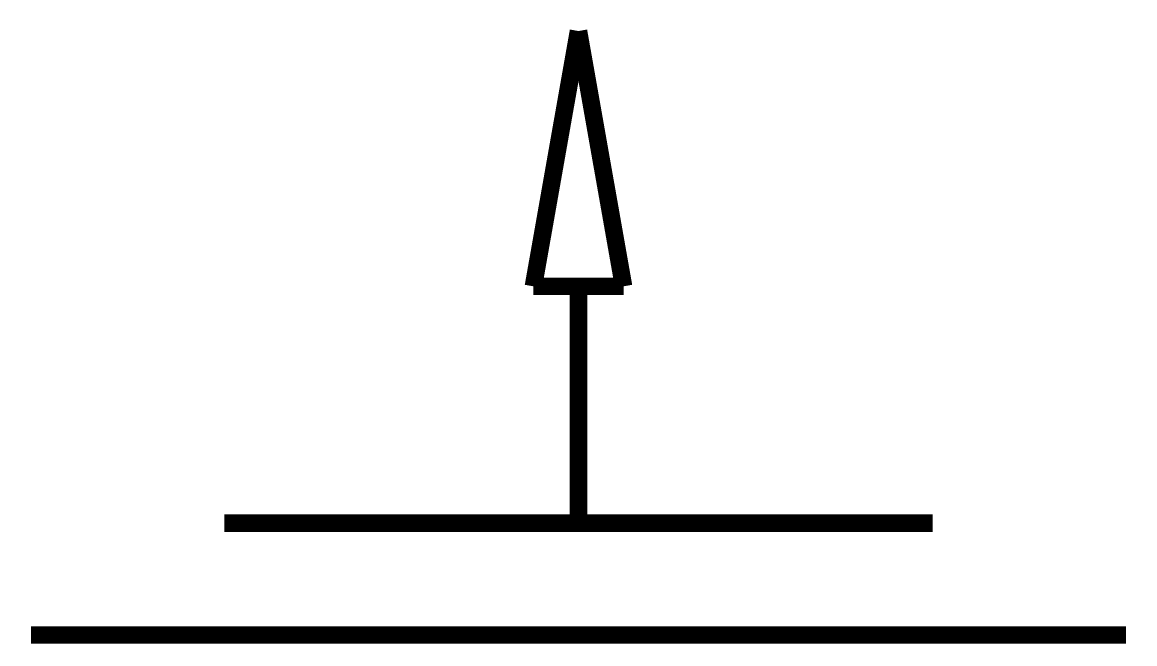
# Model space of a CAD drawing. Extents: x 115.2 to 147, y 175 to 192.7.
import ezdxf

# ---------------------------------------------------------------- set-up
doc = ezdxf.new("R2010")
doc.units = 0
doc.linetypes.add('CONTINUOUS1', pattern=[0])
doc.layers.add('003_THICK', color=7, linetype='CONTINUOUS1')

msp = doc.modelspace()

# ---------------------------------------------------------------- linework, layer by layer
at = {"layer": '003_THICK', "const_width": 0.5}
for points in [[(131.11, 192.443), (129.824, 185.167)], [(131.11, 192.443), (132.396, 185.167)], [(129.824, 185.167), (132.396, 185.167)], [(131.11, 185.167), (131.11, 178.414)], [(121.006, 178.414), (141.215, 178.414)], [(115.494, 175.23), (146.726, 175.23)]]:
    msp.add_lwpolyline(points, dxfattribs=at)

doc.saveas('drawing.dxf')
